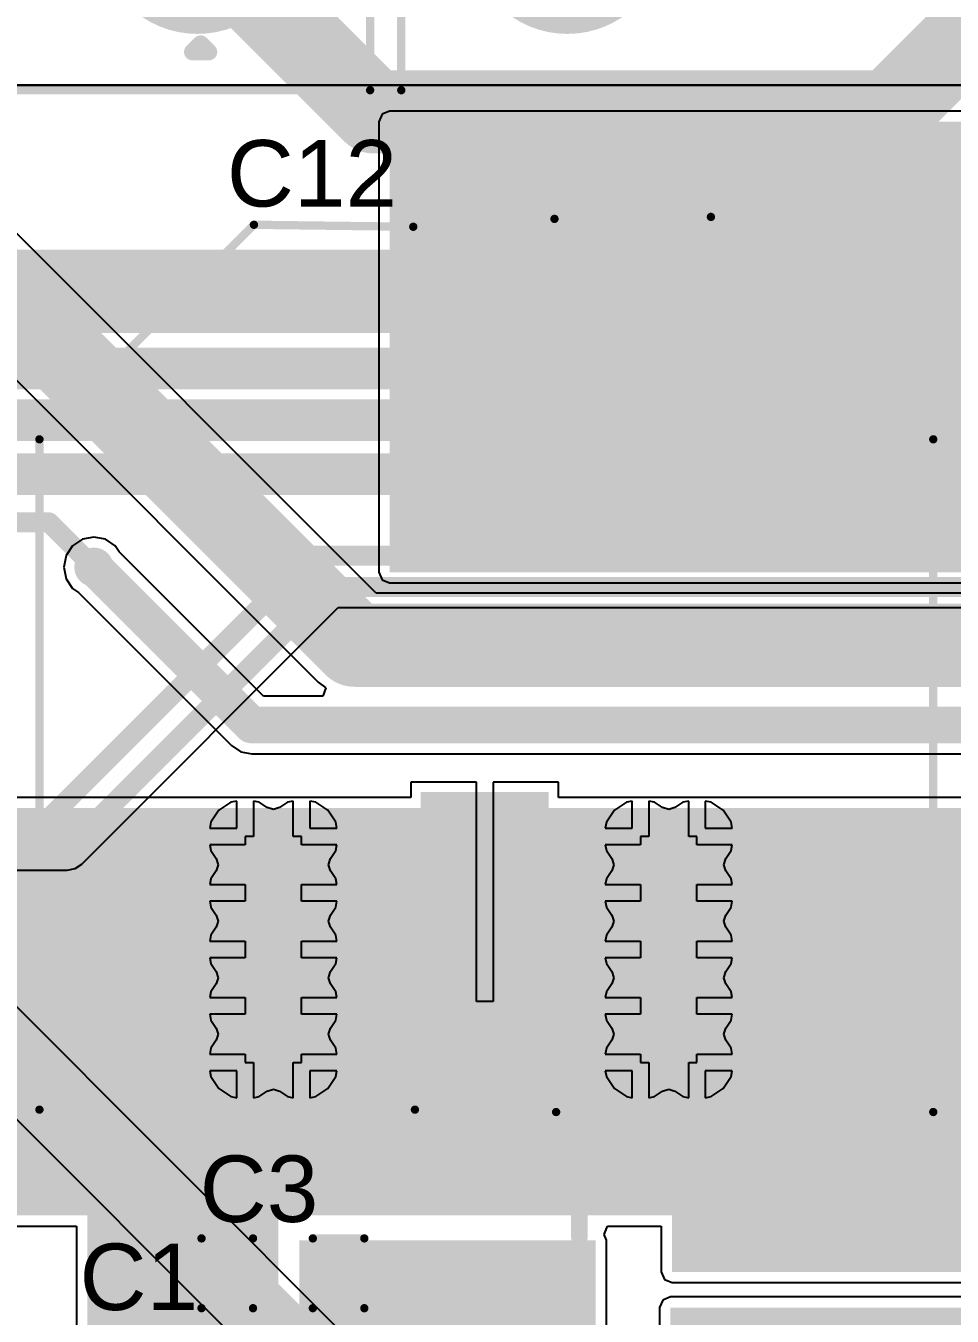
# Model space of a CAD drawing. Header units: millimetres. Extents: x 0 to 214, y 0 to 214.
# Drawn here: x 1.619 to 2.177, y 0.874 to 1.651 of the extents above; entities that cross this region are included whole.
import ezdxf

# ---------------------------------------------------------------- set-up
doc = ezdxf.new("R2010")
doc.units = ezdxf.units.MM
doc.header["$MEASUREMENT"] = 0
for name, color, linetype in [('BottomLayer', 5, 'Continuous'), ('BottomSolder', 6, 'Continuous'), ('MultiLayer', 9, 'Continuous'), ('TopLayer', 1, 'Continuous'), ('TopOverlay', 2, 'Continuous'), ('TopPaste', 8, 'Continuous'), ('TopSolder', 216, 'Continuous'), ('ViaHoleLayer', 16, 'Continuous')]:
    doc.layers.add(name, color=color, linetype=linetype)
doc.styles.add('Arial', font='', dxfattribs={"height": 0.2})
doc.styles.get('Arial').set_extended_font_data('Arial')

# ---------------------------------------------------------------- blocks, each defined once
blk = doc.blocks.new('DIP_8_86')
at = {"layer": 'BottomLayer'}
h = blk.add_hatch(color=5, dxfattribs=at)
edge = h.paths.add_edge_path()
edge.add_arc((-0.15, 0.5), 0.05512, 0, 360)
at = {"layer": 'BottomSolder'}
h = blk.add_hatch(color=6, dxfattribs=at)
edge = h.paths.add_edge_path()
edge.add_arc((-0.15, 0.5), 0.05912, 0, 360)
at = {"layer": 'MultiLayer'}
h = blk.add_hatch(color=9, dxfattribs=at)
edge = h.paths.add_edge_path()
edge.add_arc((-0.15, 0.5), 0.05512, 0, 360)
at = {"layer": 'TopLayer'}
h = blk.add_hatch(color=1, dxfattribs=at)
edge = h.paths.add_edge_path()
edge.add_arc((-0.15, 0.5), 0.05512, 0, 360)
at = {"layer": 'TopSolder'}
h = blk.add_hatch(color=216, dxfattribs=at)
edge = h.paths.add_edge_path()
edge.add_arc((-0.15, 0.5), 0.05912, 0, 360)
at = {"layer": 'TopOverlay'}
for points, const_width in [([(-0.254, 0.593), (-0.254, -0.553)], 0.005), ([(0.25, 0.593), (-0.254, 0.593)], 0.005), ([(-0.147, 0.57), (-0.157, 0.57)], 0.01), ([(-0.152, 0.565), (-0.157, 0.57)], 0.01), ([(-0.147, 0.57), (-0.152, 0.565)], 0.01)]:
    blk.add_lwpolyline(points, dxfattribs=dict(at, const_width=const_width))
for points, const_width in [([(-0.25525, 0.593, 1), (-0.25275, 0.593, 1)], 0.0025), ([(-0.25525, 0.593, 1), (-0.25275, 0.593, 1)], 0.0025), ([(-0.1595, 0.57, 1), (-0.1545, 0.57, 1)], 0.005), ([(-0.1595, 0.57, 1), (-0.1545, 0.57, 1)], 0.005), ([(-0.1495, 0.57, 1), (-0.1445, 0.57, 1)], 0.005), ([(-0.1495, 0.57, 1), (-0.1445, 0.57, 1)], 0.005), ([(-0.1545, 0.565, 1), (-0.1495, 0.565, 1)], 0.005), ([(-0.1545, 0.565, 1), (-0.1495, 0.565, 1)], 0.005)]:
    blk.add_lwpolyline(points, format="xyb", close=True, dxfattribs=dict(at, const_width=const_width))
blk = doc.blocks.new('DIP_8_87')
at = {"layer": 'BottomLayer'}
h = blk.add_hatch(color=5, dxfattribs=at)
edge = h.paths.add_edge_path()
edge.add_arc((0.15, 0.5), 0.05512, 0, 360)
at = {"layer": 'BottomSolder'}
h = blk.add_hatch(color=6, dxfattribs=at)
edge = h.paths.add_edge_path()
edge.add_arc((0.15, 0.5), 0.05912, 0, 360)
at = {"layer": 'MultiLayer'}
h = blk.add_hatch(color=9, dxfattribs=at)
edge = h.paths.add_edge_path()
edge.add_arc((0.15, 0.5), 0.05512, 0, 360)
at = {"layer": 'TopLayer'}
h = blk.add_hatch(color=1, dxfattribs=at)
edge = h.paths.add_edge_path()
edge.add_arc((0.15, 0.5), 0.05512, 0, 360)
at = {"layer": 'TopSolder'}
h = blk.add_hatch(color=216, dxfattribs=at)
edge = h.paths.add_edge_path()
edge.add_arc((0.15, 0.5), 0.05912, 0, 360)
at = {"layer": 'TopOverlay', "const_width": 0.005}
for points in [[(0.25, 0.593), (-0.254, 0.593)], [(0.25, 0.593), (0.25, -0.553)]]:
    blk.add_lwpolyline(points, dxfattribs=at)
at = {"layer": 'TopOverlay', "const_width": 0.0025}
blk.add_lwpolyline([(0.24875, 0.593, 1), (0.25125, 0.593, 1)], format="xyb", close=True, dxfattribs=at)
blk.add_lwpolyline([(0.24875, 0.593, 1), (0.25125, 0.593, 1)], format="xyb", close=True, dxfattribs=at)
blk = doc.blocks.new('C__0603_94')
at = {"layer": 'TopLayer'}
for points in [[(-0.015, 0.0175), (-0.015, -0.0175), (-0.045, -0.0175), (-0.045, 0.0175)], [(0.045, 0.0175), (0.045, -0.0175), (0.015, -0.0175), (0.015, 0.0175)]]:
    blk.add_hatch(color=1, dxfattribs=at).paths.add_polyline_path(points)
at = {"layer": 'TopPaste'}
for points in [[(-0.015, 0.0175), (-0.015, -0.0175), (-0.045, -0.0175), (-0.045, 0.0175)], [(0.045, 0.0175), (0.045, -0.0175), (0.015, -0.0175), (0.015, 0.0175)]]:
    blk.add_hatch(color=8, dxfattribs=at).paths.add_polyline_path(points)
at = {"layer": 'TopSolder'}
for points in [[(-0.01264, 0.01986), (-0.01264, -0.01986), (-0.04736, -0.01986), (-0.04736, 0.01986)], [(0.04736, 0.01986), (0.04736, -0.01986), (0.01264, -0.01986), (0.01264, 0.01986)]]:
    blk.add_hatch(color=216, dxfattribs=at).paths.add_polyline_path(points)
at = {"layer": 'TopOverlay', "const_width": 0.005}
for points in [[(-0.049, 0.021), (-0.049, -0.021)], [(-0.018, 0.021), (-0.049, 0.021)], [(0.049, 0.021), (0.018, 0.021)], [(0.049, 0.021), (0.049, -0.021)], [(-0.018, -0.021), (-0.049, -0.021)], [(0.049, -0.021), (0.018, -0.021)]]:
    blk.add_lwpolyline(points, dxfattribs=at)
at = {"layer": 'TopOverlay', "const_width": 0.0025}
for points in [[(-0.05025, 0.021, 1), (-0.04775, 0.021, 1)], [(-0.05025, 0.021, 1), (-0.04775, 0.021, 1)], [(-0.01925, 0.021, 1), (-0.01675, 0.021, 1)], [(0.01675, 0.021, 1), (0.01925, 0.021, 1)], [(0.04775, 0.021, 1), (0.05025, 0.021, 1)], [(0.04775, 0.021, 1), (0.05025, 0.021, 1)], [(-0.05025, -0.021, 1), (-0.04775, -0.021, 1)], [(-0.05025, -0.021, 1), (-0.04775, -0.021, 1)], [(-0.01925, -0.021, 1), (-0.01675, -0.021, 1)], [(0.01675, -0.021, 1), (0.01925, -0.021, 1)], [(0.04775, -0.021, 1), (0.05025, -0.021, 1)], [(0.04775, -0.021, 1), (0.05025, -0.021, 1)]]:
    blk.add_lwpolyline(points, format="xyb", close=True, dxfattribs=at)
blk = doc.blocks.new('VT1H471MI135000CE0_361')
at = {"layer": 'TopLayer'}
for points in [[(-0.32461, 0.03445), (-0.08051, 0.03445), (-0.08051, -0.03445), (-0.32461, -0.03445)], [(0.08051, 0.03445), (0.32461, 0.03445), (0.32461, -0.03445), (0.08051, -0.03445)]]:
    blk.add_hatch(color=1, dxfattribs=at).paths.add_polyline_path(points)
at = {"layer": 'TopPaste'}
for points in [[(-0.32461, 0.03445), (-0.08051, 0.03445), (-0.08051, -0.03445), (-0.32461, -0.03445)], [(0.08051, 0.03445), (0.32461, 0.03445), (0.32461, -0.03445), (0.08051, -0.03445)]]:
    blk.add_hatch(color=8, dxfattribs=at).paths.add_polyline_path(points)
at = {"layer": 'TopSolder'}
for points in [[(-0.32861, 0.03845), (-0.07651, 0.03845), (-0.07651, -0.03845), (-0.32861, -0.03845)], [(0.07651, 0.03845), (0.32861, 0.03845), (0.32861, -0.03845), (0.07651, -0.03845)]]:
    blk.add_hatch(color=216, dxfattribs=at).paths.add_polyline_path(points)
at = {"layer": 'TopOverlay'}
for points, const_width in [([(-0.26961, 0.13617), (-0.13578, 0.27)], 0.005), ([(0.269, 0.27), (-0.13578, 0.27)], 0.005), ([(0.269, 0.043), (0.269, 0.27)], 0.005), ([(-0.26842, 0.042), (-0.26961, 0.13617)], 0.005), ([(-0.30956, 0.048), (-0.30956, 0.108)], 0.01), ([(-0.27956, 0.077), (-0.33956, 0.077)], 0.01), ([(0.34422, 0.057), (0.28422, 0.057)], 0.01), ([(-0.26488, -0.1389), (-0.26367, -0.04299)], 0.005), ([(0.26758, -0.268), (0.26758, -0.042)], 0.005), ([(-0.13578, -0.268), (-0.26488, -0.1389)], 0.005), ([(0.26758, -0.268), (-0.13578, -0.268)], 0.005)]:
    blk.add_lwpolyline(points, dxfattribs=dict(at, const_width=const_width))
for points, const_width in [([(-0.13703, 0.27, 1), (-0.13453, 0.27, 1)], 0.0025), ([(-0.13703, 0.27, 1), (-0.13453, 0.27, 1)], 0.0025), ([(0.26775, 0.27, 1), (0.27025, 0.27, 1)], 0.0025), ([(0.26775, 0.27, 1), (0.27025, 0.27, 1)], 0.0025), ([(-0.27086, 0.13617, 1), (-0.26836, 0.13617, 1)], 0.0025), ([(-0.27086, 0.13617, 1), (-0.26836, 0.13617, 1)], 0.0025), ([(-0.31206, 0.108, 1), (-0.30706, 0.108, 1)], 0.005), ([(-0.34206, 0.077, 1), (-0.33706, 0.077, 1)], 0.005), ([(-0.28206, 0.077, 1), (-0.27706, 0.077, 1)], 0.005), ([(0.28172, 0.057, 1), (0.28672, 0.057, 1)], 0.005), ([(0.34172, 0.057, 1), (0.34672, 0.057, 1)], 0.005), ([(-0.31206, 0.048, 1), (-0.30706, 0.048, 1)], 0.005), ([(-0.26967, 0.042, 1), (-0.26717, 0.042, 1)], 0.0025), ([(0.26775, 0.043, 1), (0.27025, 0.043, 1)], 0.0025), ([(-0.26492, -0.04299, 1), (-0.26242, -0.04299, 1)], 0.0025), ([(0.26633, -0.042, 1), (0.26883, -0.042, 1)], 0.0025), ([(-0.26613, -0.1389, 1), (-0.26363, -0.1389, 1)], 0.0025), ([(-0.26613, -0.1389, 1), (-0.26363, -0.1389, 1)], 0.0025), ([(-0.13703, -0.268, 1), (-0.13453, -0.268, 1)], 0.0025), ([(-0.13703, -0.268, 1), (-0.13453, -0.268, 1)], 0.0025), ([(0.26633, -0.268, 1), (0.26883, -0.268, 1)], 0.0025), ([(0.26633, -0.268, 1), (0.26883, -0.268, 1)], 0.0025)]:
    blk.add_lwpolyline(points, format="xyb", close=True, dxfattribs=dict(at, const_width=const_width))

msp = doc.modelspace()

# ---------------------------------------------------------------- hatches: boundary and pattern name
at = {"layer": 'BottomLayer'}
h = msp.add_hatch(color=5, dxfattribs=at)
edge = h.paths.add_edge_path()
edge.add_arc((1.909, 1.532), 0.025, 0, 360)
h = msp.add_hatch(color=5, dxfattribs=at)
edge = h.paths.add_edge_path()
edge.add_arc((1.66, 1.325), 0.01181, 0, 360)
h = msp.add_hatch(color=5, dxfattribs=at)
edge = h.paths.add_edge_path()
edge.add_arc((1.751, 1.163), 0.01181, 0, 360)
h = msp.add_hatch(color=5, dxfattribs=at)
edge = h.paths.add_edge_path()
edge.add_arc((1.785, 1.163), 0.01181, 0, 360)
h = msp.add_hatch(color=5, dxfattribs=at)
edge = h.paths.add_edge_path()
edge.add_arc((1.989, 1.163), 0.01181, 0, 360)
h = msp.add_hatch(color=5, dxfattribs=at)
edge = h.paths.add_edge_path()
edge.add_arc((2.023, 1.163), 0.01181, 0, 360)
h = msp.add_hatch(color=5, dxfattribs=at)
edge = h.paths.add_edge_path()
edge.add_arc((1.751, 1.129), 0.01181, 0, 360)
h = msp.add_hatch(color=5, dxfattribs=at)
edge = h.paths.add_edge_path()
edge.add_arc((1.785, 1.129), 0.01181, 0, 360)
h = msp.add_hatch(color=5, dxfattribs=at)
edge = h.paths.add_edge_path()
edge.add_arc((1.989, 1.129), 0.01181, 0, 360)
h = msp.add_hatch(color=5, dxfattribs=at)
edge = h.paths.add_edge_path()
edge.add_arc((2.023, 1.129), 0.01181, 0, 360)
h = msp.add_hatch(color=5, dxfattribs=at)
edge = h.paths.add_edge_path()
edge.add_arc((1.751, 1.095), 0.01181, 0, 360)
h = msp.add_hatch(color=5, dxfattribs=at)
edge = h.paths.add_edge_path()
edge.add_arc((1.785, 1.095), 0.01181, 0, 360)
h = msp.add_hatch(color=5, dxfattribs=at)
edge = h.paths.add_edge_path()
edge.add_arc((1.989, 1.095), 0.01181, 0, 360)
h = msp.add_hatch(color=5, dxfattribs=at)
edge = h.paths.add_edge_path()
edge.add_arc((2.023, 1.095), 0.01181, 0, 360)
h = msp.add_hatch(color=5, dxfattribs=at)
edge = h.paths.add_edge_path()
edge.add_arc((1.751, 1.061), 0.01181, 0, 360)
h = msp.add_hatch(color=5, dxfattribs=at)
edge = h.paths.add_edge_path()
edge.add_arc((1.785, 1.061), 0.01181, 0, 360)
h = msp.add_hatch(color=5, dxfattribs=at)
edge = h.paths.add_edge_path()
edge.add_arc((1.989, 1.061), 0.01181, 0, 360)
h = msp.add_hatch(color=5, dxfattribs=at)
edge = h.paths.add_edge_path()
edge.add_arc((2.023, 1.061), 0.01181, 0, 360)
h = msp.add_hatch(color=5, dxfattribs=at)
edge = h.paths.add_edge_path()
edge.add_arc((1.751, 1.027), 0.01181, 0, 360)
h = msp.add_hatch(color=5, dxfattribs=at)
edge = h.paths.add_edge_path()
edge.add_arc((1.785, 1.027), 0.01181, 0, 360)
h = msp.add_hatch(color=5, dxfattribs=at)
edge = h.paths.add_edge_path()
edge.add_arc((1.989, 1.027), 0.01181, 0, 360)
h = msp.add_hatch(color=5, dxfattribs=at)
edge = h.paths.add_edge_path()
edge.add_arc((2.023, 1.027), 0.01181, 0, 360)
at = {"layer": 'BottomSolder'}
h = msp.add_hatch(color=6, dxfattribs=at)
edge = h.paths.add_edge_path()
edge.add_arc((1.909, 1.532), 0.014, 0, 360)
h = msp.add_hatch(color=6, dxfattribs=at)
edge = h.paths.add_edge_path()
edge.add_arc((1.66, 1.325), 0.00591, 0, 360)
h = msp.add_hatch(color=6, dxfattribs=at)
edge = h.paths.add_edge_path()
edge.add_arc((1.751, 1.163), 0.00591, 0, 360)
h = msp.add_hatch(color=6, dxfattribs=at)
edge = h.paths.add_edge_path()
edge.add_arc((1.785, 1.163), 0.00591, 0, 360)
h = msp.add_hatch(color=6, dxfattribs=at)
edge = h.paths.add_edge_path()
edge.add_arc((1.989, 1.163), 0.00591, 0, 360)
h = msp.add_hatch(color=6, dxfattribs=at)
edge = h.paths.add_edge_path()
edge.add_arc((2.023, 1.163), 0.00591, 0, 360)
h = msp.add_hatch(color=6, dxfattribs=at)
edge = h.paths.add_edge_path()
edge.add_arc((1.751, 1.129), 0.00591, 0, 360)
h = msp.add_hatch(color=6, dxfattribs=at)
edge = h.paths.add_edge_path()
edge.add_arc((1.785, 1.129), 0.00591, 0, 360)
h = msp.add_hatch(color=6, dxfattribs=at)
edge = h.paths.add_edge_path()
edge.add_arc((1.989, 1.129), 0.00591, 0, 360)
h = msp.add_hatch(color=6, dxfattribs=at)
edge = h.paths.add_edge_path()
edge.add_arc((2.023, 1.129), 0.00591, 0, 360)
h = msp.add_hatch(color=6, dxfattribs=at)
edge = h.paths.add_edge_path()
edge.add_arc((1.751, 1.095), 0.00591, 0, 360)
h = msp.add_hatch(color=6, dxfattribs=at)
edge = h.paths.add_edge_path()
edge.add_arc((1.785, 1.095), 0.00591, 0, 360)
h = msp.add_hatch(color=6, dxfattribs=at)
edge = h.paths.add_edge_path()
edge.add_arc((1.989, 1.095), 0.00591, 0, 360)
h = msp.add_hatch(color=6, dxfattribs=at)
edge = h.paths.add_edge_path()
edge.add_arc((2.023, 1.095), 0.00591, 0, 360)
h = msp.add_hatch(color=6, dxfattribs=at)
edge = h.paths.add_edge_path()
edge.add_arc((1.751, 1.061), 0.00591, 0, 360)
h = msp.add_hatch(color=6, dxfattribs=at)
edge = h.paths.add_edge_path()
edge.add_arc((1.785, 1.061), 0.00591, 0, 360)
h = msp.add_hatch(color=6, dxfattribs=at)
edge = h.paths.add_edge_path()
edge.add_arc((1.989, 1.061), 0.00591, 0, 360)
h = msp.add_hatch(color=6, dxfattribs=at)
edge = h.paths.add_edge_path()
edge.add_arc((2.023, 1.061), 0.00591, 0, 360)
h = msp.add_hatch(color=6, dxfattribs=at)
edge = h.paths.add_edge_path()
edge.add_arc((1.751, 1.027), 0.00591, 0, 360)
h = msp.add_hatch(color=6, dxfattribs=at)
edge = h.paths.add_edge_path()
edge.add_arc((1.785, 1.027), 0.00591, 0, 360)
h = msp.add_hatch(color=6, dxfattribs=at)
edge = h.paths.add_edge_path()
edge.add_arc((1.989, 1.027), 0.00591, 0, 360)
h = msp.add_hatch(color=6, dxfattribs=at)
edge = h.paths.add_edge_path()
edge.add_arc((2.023, 1.027), 0.00591, 0, 360)
at = {"layer": 'TopLayer'}
for points in [[(1.838, 1.322), (2.955, 1.322), (2.955, 1.593), (1.838, 1.593)], [(1.558, 0.942), (3.731, 0.942), (3.731, 1.18), (1.558, 1.18)], [(1.205, 0.935), (2.411, 0.935), (2.411, 1.072), (1.205, 1.072)], [(1.656, 0.75), (1.771, 0.75), (1.771, 0.964), (1.656, 0.964)], [(2.008, 0.901), (2.495, 0.901), (2.495, 0.948), (2.008, 0.948)], [(1.78361, 0.43063), (1.962, 0.43063), (1.962, 0.92), (1.78361, 0.92)], [(2.007, 0.72197), (2.415, 0.72197), (2.415, 0.87945), (2.007, 0.87945)]]:
    msp.add_hatch(color=1, dxfattribs=at).paths.add_polyline_path(points)
h = msp.add_hatch(color=1, dxfattribs=at)
edge = h.paths.add_edge_path()
edge.add_arc((1.909, 1.532), 0.025, 0, 360)
h = msp.add_hatch(color=1, dxfattribs=at)
edge = h.paths.add_edge_path()
edge.add_arc((1.66, 1.325), 0.01181, 0, 360)
h = msp.add_hatch(color=1, dxfattribs=at)
edge = h.paths.add_edge_path()
edge.add_arc((1.751, 1.163), 0.01181, 0, 360)
h = msp.add_hatch(color=1, dxfattribs=at)
edge = h.paths.add_edge_path()
edge.add_arc((1.785, 1.163), 0.01181, 0, 360)
h = msp.add_hatch(color=1, dxfattribs=at)
edge = h.paths.add_edge_path()
edge.add_arc((1.989, 1.163), 0.01181, 0, 360)
h = msp.add_hatch(color=1, dxfattribs=at)
edge = h.paths.add_edge_path()
edge.add_arc((2.023, 1.163), 0.01181, 0, 360)
h = msp.add_hatch(color=1, dxfattribs=at)
edge = h.paths.add_edge_path()
edge.add_arc((1.751, 1.129), 0.01181, 0, 360)
h = msp.add_hatch(color=1, dxfattribs=at)
edge = h.paths.add_edge_path()
edge.add_arc((1.785, 1.129), 0.01181, 0, 360)
h = msp.add_hatch(color=1, dxfattribs=at)
edge = h.paths.add_edge_path()
edge.add_arc((1.989, 1.129), 0.01181, 0, 360)
h = msp.add_hatch(color=1, dxfattribs=at)
edge = h.paths.add_edge_path()
edge.add_arc((2.023, 1.129), 0.01181, 0, 360)
h = msp.add_hatch(color=1, dxfattribs=at)
edge = h.paths.add_edge_path()
edge.add_arc((1.751, 1.095), 0.01181, 0, 360)
h = msp.add_hatch(color=1, dxfattribs=at)
edge = h.paths.add_edge_path()
edge.add_arc((1.785, 1.095), 0.01181, 0, 360)
h = msp.add_hatch(color=1, dxfattribs=at)
edge = h.paths.add_edge_path()
edge.add_arc((1.989, 1.095), 0.01181, 0, 360)
h = msp.add_hatch(color=1, dxfattribs=at)
edge = h.paths.add_edge_path()
edge.add_arc((2.023, 1.095), 0.01181, 0, 360)
h = msp.add_hatch(color=1, dxfattribs=at)
edge = h.paths.add_edge_path()
edge.add_arc((1.751, 1.061), 0.01181, 0, 360)
h = msp.add_hatch(color=1, dxfattribs=at)
edge = h.paths.add_edge_path()
edge.add_arc((1.785, 1.061), 0.01181, 0, 360)
h = msp.add_hatch(color=1, dxfattribs=at)
edge = h.paths.add_edge_path()
edge.add_arc((1.989, 1.061), 0.01181, 0, 360)
h = msp.add_hatch(color=1, dxfattribs=at)
edge = h.paths.add_edge_path()
edge.add_arc((2.023, 1.061), 0.01181, 0, 360)
h = msp.add_hatch(color=1, dxfattribs=at)
edge = h.paths.add_edge_path()
edge.add_arc((1.751, 1.027), 0.01181, 0, 360)
h = msp.add_hatch(color=1, dxfattribs=at)
edge = h.paths.add_edge_path()
edge.add_arc((1.785, 1.027), 0.01181, 0, 360)
h = msp.add_hatch(color=1, dxfattribs=at)
edge = h.paths.add_edge_path()
edge.add_arc((1.989, 1.027), 0.01181, 0, 360)
h = msp.add_hatch(color=1, dxfattribs=at)
edge = h.paths.add_edge_path()
edge.add_arc((2.023, 1.027), 0.01181, 0, 360)
at = {"layer": 'TopSolder'}
h = msp.add_hatch(color=216, dxfattribs=at)
edge = h.paths.add_edge_path()
edge.add_arc((1.909, 1.532), 0.014, 0, 360)
h = msp.add_hatch(color=216, dxfattribs=at)
edge = h.paths.add_edge_path()
edge.add_arc((1.66, 1.325), 0.00591, 0, 360)
h = msp.add_hatch(color=216, dxfattribs=at)
edge = h.paths.add_edge_path()
edge.add_arc((1.751, 1.163), 0.00591, 0, 360)
h = msp.add_hatch(color=216, dxfattribs=at)
edge = h.paths.add_edge_path()
edge.add_arc((1.785, 1.163), 0.00591, 0, 360)
h = msp.add_hatch(color=216, dxfattribs=at)
edge = h.paths.add_edge_path()
edge.add_arc((1.989, 1.163), 0.00591, 0, 360)
h = msp.add_hatch(color=216, dxfattribs=at)
edge = h.paths.add_edge_path()
edge.add_arc((2.023, 1.163), 0.00591, 0, 360)
h = msp.add_hatch(color=216, dxfattribs=at)
edge = h.paths.add_edge_path()
edge.add_arc((1.751, 1.129), 0.00591, 0, 360)
h = msp.add_hatch(color=216, dxfattribs=at)
edge = h.paths.add_edge_path()
edge.add_arc((1.785, 1.129), 0.00591, 0, 360)
h = msp.add_hatch(color=216, dxfattribs=at)
edge = h.paths.add_edge_path()
edge.add_arc((1.989, 1.129), 0.00591, 0, 360)
h = msp.add_hatch(color=216, dxfattribs=at)
edge = h.paths.add_edge_path()
edge.add_arc((2.023, 1.129), 0.00591, 0, 360)
h = msp.add_hatch(color=216, dxfattribs=at)
edge = h.paths.add_edge_path()
edge.add_arc((1.751, 1.095), 0.00591, 0, 360)
h = msp.add_hatch(color=216, dxfattribs=at)
edge = h.paths.add_edge_path()
edge.add_arc((1.785, 1.095), 0.00591, 0, 360)
h = msp.add_hatch(color=216, dxfattribs=at)
edge = h.paths.add_edge_path()
edge.add_arc((1.989, 1.095), 0.00591, 0, 360)
h = msp.add_hatch(color=216, dxfattribs=at)
edge = h.paths.add_edge_path()
edge.add_arc((2.023, 1.095), 0.00591, 0, 360)
h = msp.add_hatch(color=216, dxfattribs=at)
edge = h.paths.add_edge_path()
edge.add_arc((1.751, 1.061), 0.00591, 0, 360)
h = msp.add_hatch(color=216, dxfattribs=at)
edge = h.paths.add_edge_path()
edge.add_arc((1.785, 1.061), 0.00591, 0, 360)
h = msp.add_hatch(color=216, dxfattribs=at)
edge = h.paths.add_edge_path()
edge.add_arc((1.989, 1.061), 0.00591, 0, 360)
h = msp.add_hatch(color=216, dxfattribs=at)
edge = h.paths.add_edge_path()
edge.add_arc((2.023, 1.061), 0.00591, 0, 360)
h = msp.add_hatch(color=216, dxfattribs=at)
edge = h.paths.add_edge_path()
edge.add_arc((1.751, 1.027), 0.00591, 0, 360)
h = msp.add_hatch(color=216, dxfattribs=at)
edge = h.paths.add_edge_path()
edge.add_arc((1.785, 1.027), 0.00591, 0, 360)
h = msp.add_hatch(color=216, dxfattribs=at)
edge = h.paths.add_edge_path()
edge.add_arc((1.989, 1.027), 0.00591, 0, 360)
h = msp.add_hatch(color=216, dxfattribs=at)
edge = h.paths.add_edge_path()
edge.add_arc((2.023, 1.027), 0.00591, 0, 360)
at = {"layer": 'ViaHoleLayer'}
h = msp.add_hatch(color=16, dxfattribs=at)
edge = h.paths.add_edge_path()
edge.add_arc((1.909, 1.532), 0.014, 0, 360)
h = msp.add_hatch(color=16, dxfattribs=at)
edge = h.paths.add_edge_path()
edge.add_arc((1.66, 1.325), 0.00591, 0, 360)
h = msp.add_hatch(color=16, dxfattribs=at)
edge = h.paths.add_edge_path()
edge.add_arc((1.751, 1.163), 0.00591, 0, 360)
h = msp.add_hatch(color=16, dxfattribs=at)
edge = h.paths.add_edge_path()
edge.add_arc((1.785, 1.163), 0.00591, 0, 360)
h = msp.add_hatch(color=16, dxfattribs=at)
edge = h.paths.add_edge_path()
edge.add_arc((1.989, 1.163), 0.00591, 0, 360)
h = msp.add_hatch(color=16, dxfattribs=at)
edge = h.paths.add_edge_path()
edge.add_arc((2.023, 1.163), 0.00591, 0, 360)
h = msp.add_hatch(color=16, dxfattribs=at)
edge = h.paths.add_edge_path()
edge.add_arc((1.751, 1.129), 0.00591, 0, 360)
h = msp.add_hatch(color=16, dxfattribs=at)
edge = h.paths.add_edge_path()
edge.add_arc((1.785, 1.129), 0.00591, 0, 360)
h = msp.add_hatch(color=16, dxfattribs=at)
edge = h.paths.add_edge_path()
edge.add_arc((1.989, 1.129), 0.00591, 0, 360)
h = msp.add_hatch(color=16, dxfattribs=at)
edge = h.paths.add_edge_path()
edge.add_arc((2.023, 1.129), 0.00591, 0, 360)
h = msp.add_hatch(color=16, dxfattribs=at)
edge = h.paths.add_edge_path()
edge.add_arc((1.751, 1.095), 0.00591, 0, 360)
h = msp.add_hatch(color=16, dxfattribs=at)
edge = h.paths.add_edge_path()
edge.add_arc((1.785, 1.095), 0.00591, 0, 360)
h = msp.add_hatch(color=16, dxfattribs=at)
edge = h.paths.add_edge_path()
edge.add_arc((1.989, 1.095), 0.00591, 0, 360)
h = msp.add_hatch(color=16, dxfattribs=at)
edge = h.paths.add_edge_path()
edge.add_arc((2.023, 1.095), 0.00591, 0, 360)
h = msp.add_hatch(color=16, dxfattribs=at)
edge = h.paths.add_edge_path()
edge.add_arc((1.751, 1.061), 0.00591, 0, 360)
h = msp.add_hatch(color=16, dxfattribs=at)
edge = h.paths.add_edge_path()
edge.add_arc((1.785, 1.061), 0.00591, 0, 360)
h = msp.add_hatch(color=16, dxfattribs=at)
edge = h.paths.add_edge_path()
edge.add_arc((1.989, 1.061), 0.00591, 0, 360)
h = msp.add_hatch(color=16, dxfattribs=at)
edge = h.paths.add_edge_path()
edge.add_arc((2.023, 1.061), 0.00591, 0, 360)
h = msp.add_hatch(color=16, dxfattribs=at)
edge = h.paths.add_edge_path()
edge.add_arc((1.751, 1.027), 0.00591, 0, 360)
h = msp.add_hatch(color=16, dxfattribs=at)
edge = h.paths.add_edge_path()
edge.add_arc((1.785, 1.027), 0.00591, 0, 360)
h = msp.add_hatch(color=16, dxfattribs=at)
edge = h.paths.add_edge_path()
edge.add_arc((1.989, 1.027), 0.00591, 0, 360)
h = msp.add_hatch(color=16, dxfattribs=at)
edge = h.paths.add_edge_path()
edge.add_arc((2.023, 1.027), 0.00591, 0, 360)

# ---------------------------------------------------------------- linework, layer by layer
at = {"layer": 'BottomLayer'}
for p, q in [((2.344, 1.615), (0.792, 1.615)), ((1.65265, 1.14635), (1.80707, 1.30076)), ((1.80707, 1.30076), (2.253, 1.30076)), ((1.74249, 1.18355), (1.73528, 1.17872)), ((1.746, 1.18424), (1.74249, 1.18355)), ((1.746, 1.168), (1.746, 1.18424)), ((1.75951, 1.18355), (1.756, 1.18424)), ((1.756, 1.18424), (1.756, 1.163)), ((1.76433, 1.18032), (1.75951, 1.18355)), ((1.768, 1.17914), (1.76433, 1.18032)), ((1.77167, 1.18032), (1.768, 1.17914)), ((1.77649, 1.18355), (1.77167, 1.18032)), ((1.78, 1.18424), (1.77649, 1.18355)), ((1.78, 1.163), (1.78, 1.18424)), ((1.79351, 1.18355), (1.79, 1.18424)), ((1.79, 1.18424), (1.79, 1.168)), ((1.80072, 1.17872), (1.79351, 1.18355)), ((1.98049, 1.18355), (1.97328, 1.17872)), ((1.984, 1.18424), (1.98049, 1.18355)), ((1.984, 1.168), (1.984, 1.18424)), ((1.99751, 1.18355), (1.994, 1.18424)), ((1.994, 1.18424), (1.994, 1.163)), ((2.00233, 1.18032), (1.99751, 1.18355)), ((2.006, 1.17914), (2.00233, 1.18032)), ((2.00967, 1.18032), (2.006, 1.17914)), ((2.01449, 1.18355), (2.00967, 1.18032)), ((2.018, 1.18424), (2.01449, 1.18355)), ((2.018, 1.163), (2.018, 1.18424)), ((2.03151, 1.18355), (2.028, 1.18424)), ((2.028, 1.18424), (2.028, 1.168)), ((2.03872, 1.17872), (2.03151, 1.18355)), ((1.73528, 1.17872), (1.73045, 1.17151)), ((1.80555, 1.17151), (1.80072, 1.17872)), ((1.97328, 1.17872), (1.96845, 1.17151)), ((2.04355, 1.17151), (2.03872, 1.17872)), ((1.73045, 1.17151), (1.72976, 1.168)), ((1.72976, 1.168), (1.746, 1.168)), ((1.79, 1.168), (1.80624, 1.168)), ((1.80624, 1.168), (1.80555, 1.17151)), ((1.96845, 1.17151), (1.96776, 1.168)), ((1.96776, 1.168), (1.984, 1.168)), ((2.028, 1.168), (2.04424, 1.168)), ((2.04424, 1.168), (2.04355, 1.17151)), ((1.751, 1.158), (1.72976, 1.158)), ((1.72976, 1.158), (1.73045, 1.15449)), ((1.756, 1.163), (1.751, 1.163)), ((1.751, 1.163), (1.751, 1.158)), ((1.785, 1.163), (1.78, 1.163)), ((1.785, 1.158), (1.785, 1.163)), ((1.80624, 1.158), (1.785, 1.158)), ((1.80555, 1.15449), (1.80624, 1.158)), ((1.989, 1.158), (1.96776, 1.158)), ((1.96776, 1.158), (1.96845, 1.15449)), ((1.994, 1.163), (1.989, 1.163)), ((1.989, 1.163), (1.989, 1.158)), ((2.023, 1.163), (2.018, 1.163)), ((2.023, 1.158), (2.023, 1.163)), ((2.04424, 1.158), (2.023, 1.158)), ((2.04355, 1.15449), (2.04424, 1.158)), ((1.73045, 1.15449), (1.73368, 1.14967)), ((1.73368, 1.14967), (1.73486, 1.146)), ((1.80114, 1.146), (1.80232, 1.14967)), ((1.80232, 1.14967), (1.80555, 1.15449)), ((1.96845, 1.15449), (1.97168, 1.14967)), ((1.97168, 1.14967), (1.97286, 1.146)), ((2.03914, 1.146), (2.04032, 1.14967)), ((2.04032, 1.14967), (2.04355, 1.15449)), ((1.53819, 1.14276), (1.644, 1.14276)), ((1.644, 1.14276), (1.64868, 1.1437)), ((1.64868, 1.1437), (1.65265, 1.14635)), ((1.73368, 1.14233), (1.73045, 1.13751)), ((1.73486, 1.146), (1.73368, 1.14233)), ((1.80232, 1.14233), (1.80114, 1.146)), ((1.80555, 1.13751), (1.80232, 1.14233)), ((1.97168, 1.14233), (1.96845, 1.13751)), ((1.97286, 1.146), (1.97168, 1.14233)), ((2.04032, 1.14233), (2.03914, 1.146)), ((2.04355, 1.13751), (2.04032, 1.14233)), ((1.90592, 0.76796), (1.53612, 1.13776)), ((1.73045, 1.13751), (1.72976, 1.134)), ((1.72976, 1.134), (1.751, 1.134)), ((1.751, 1.134), (1.751, 1.124)), ((1.785, 1.124), (1.785, 1.134)), ((1.785, 1.134), (1.80624, 1.134)), ((1.80624, 1.134), (1.80555, 1.13751)), ((1.96845, 1.13751), (1.96776, 1.134)), ((1.96776, 1.134), (1.989, 1.134)), ((1.989, 1.134), (1.989, 1.124)), ((2.023, 1.124), (2.023, 1.134)), ((2.023, 1.134), (2.04424, 1.134)), ((2.04424, 1.134), (2.04355, 1.13751)), ((1.751, 1.124), (1.72976, 1.124)), ((1.72976, 1.124), (1.73045, 1.12049)), ((1.73045, 1.12049), (1.73368, 1.11567)), ((1.80624, 1.124), (1.785, 1.124)), ((1.80232, 1.11567), (1.80555, 1.12049)), ((1.80555, 1.12049), (1.80624, 1.124)), ((1.989, 1.124), (1.96776, 1.124)), ((1.96776, 1.124), (1.96845, 1.12049)), ((1.96845, 1.12049), (1.97168, 1.11567)), ((2.04424, 1.124), (2.023, 1.124)), ((2.04032, 1.11567), (2.04355, 1.12049)), ((2.04355, 1.12049), (2.04424, 1.124)), ((1.73368, 1.11567), (1.73486, 1.112)), ((1.73486, 1.112), (1.73368, 1.10833)), ((1.80114, 1.112), (1.80232, 1.11567)), ((1.80232, 1.10833), (1.80114, 1.112)), ((1.97168, 1.11567), (1.97286, 1.112)), ((1.97286, 1.112), (1.97168, 1.10833)), ((2.03914, 1.112), (2.04032, 1.11567)), ((2.04032, 1.10833), (2.03914, 1.112)), ((1.49906, 1.10706), (1.87906, 0.72706)), ((1.73045, 1.10351), (1.72976, 1.1)), ((1.73368, 1.10833), (1.73045, 1.10351)), ((1.80555, 1.10351), (1.80232, 1.10833)), ((1.80624, 1.1), (1.80555, 1.10351)), ((1.96845, 1.10351), (1.96776, 1.1)), ((1.97168, 1.10833), (1.96845, 1.10351)), ((2.04355, 1.10351), (2.04032, 1.10833)), ((2.04424, 1.1), (2.04355, 1.10351)), ((1.72976, 1.1), (1.751, 1.1)), ((1.751, 1.1), (1.751, 1.09)), ((1.785, 1.09), (1.785, 1.1)), ((1.785, 1.1), (1.80624, 1.1)), ((1.96776, 1.1), (1.989, 1.1)), ((1.989, 1.1), (1.989, 1.09)), ((2.023, 1.09), (2.023, 1.1)), ((2.023, 1.1), (2.04424, 1.1)), ((1.751, 1.09), (1.72976, 1.09)), ((1.72976, 1.09), (1.73045, 1.08649)), ((1.80624, 1.09), (1.785, 1.09)), ((1.80555, 1.08649), (1.80624, 1.09)), ((1.989, 1.09), (1.96776, 1.09)), ((1.96776, 1.09), (1.96845, 1.08649)), ((2.04424, 1.09), (2.023, 1.09)), ((2.04355, 1.08649), (2.04424, 1.09)), ((1.73045, 1.08649), (1.73368, 1.08167)), ((1.73368, 1.08167), (1.73486, 1.078)), ((1.80114, 1.078), (1.80232, 1.08167)), ((1.80232, 1.08167), (1.80555, 1.08649)), ((1.96845, 1.08649), (1.97168, 1.08167)), ((1.97168, 1.08167), (1.97286, 1.078)), ((2.03914, 1.078), (2.04032, 1.08167)), ((2.04032, 1.08167), (2.04355, 1.08649)), ((1.73368, 1.07433), (1.73045, 1.06951)), ((1.73486, 1.078), (1.73368, 1.07433)), ((1.80232, 1.07433), (1.80114, 1.078)), ((1.80555, 1.06951), (1.80232, 1.07433)), ((1.97168, 1.07433), (1.96845, 1.06951)), ((1.97286, 1.078), (1.97168, 1.07433)), ((2.04032, 1.07433), (2.03914, 1.078)), ((2.04355, 1.06951), (2.04032, 1.07433)), ((1.73045, 1.06951), (1.72976, 1.066)), ((1.72976, 1.066), (1.751, 1.066)), ((1.751, 1.066), (1.751, 1.056)), ((1.785, 1.056), (1.785, 1.066)), ((1.785, 1.066), (1.80624, 1.066)), ((1.80624, 1.066), (1.80555, 1.06951)), ((1.96845, 1.06951), (1.96776, 1.066)), ((1.96776, 1.066), (1.989, 1.066)), ((1.989, 1.066), (1.989, 1.056)), ((2.023, 1.056), (2.023, 1.066)), ((2.023, 1.066), (2.04424, 1.066)), ((2.04424, 1.066), (2.04355, 1.06951)), ((1.751, 1.056), (1.72976, 1.056)), ((1.72976, 1.056), (1.73045, 1.05249)), ((1.80624, 1.056), (1.785, 1.056)), ((1.80555, 1.05249), (1.80624, 1.056)), ((1.989, 1.056), (1.96776, 1.056)), ((1.96776, 1.056), (1.96845, 1.05249)), ((2.04424, 1.056), (2.023, 1.056)), ((2.04355, 1.05249), (2.04424, 1.056)), ((1.73045, 1.05249), (1.73368, 1.04767)), ((1.80232, 1.04767), (1.80555, 1.05249)), ((1.96845, 1.05249), (1.97168, 1.04767)), ((2.04032, 1.04767), (2.04355, 1.05249)), ((1.73368, 1.04767), (1.73486, 1.044)), ((1.73486, 1.044), (1.73368, 1.04033)), ((1.80114, 1.044), (1.80232, 1.04767)), ((1.80232, 1.04033), (1.80114, 1.044)), ((1.97168, 1.04767), (1.97286, 1.044)), ((1.97286, 1.044), (1.97168, 1.04033)), ((2.03914, 1.044), (2.04032, 1.04767)), ((2.04032, 1.04033), (2.03914, 1.044)), ((1.73045, 1.03551), (1.72976, 1.032)), ((1.73368, 1.04033), (1.73045, 1.03551)), ((1.80555, 1.03551), (1.80232, 1.04033)), ((1.80624, 1.032), (1.80555, 1.03551)), ((1.96845, 1.03551), (1.96776, 1.032)), ((1.97168, 1.04033), (1.96845, 1.03551)), ((2.04355, 1.03551), (2.04032, 1.04033)), ((2.04424, 1.032), (2.04355, 1.03551)), ((1.72976, 1.032), (1.751, 1.032)), ((1.751, 1.032), (1.751, 1.027)), ((1.751, 1.027), (1.756, 1.027)), ((1.756, 1.027), (1.756, 1.00576)), ((1.78, 1.00576), (1.78, 1.027)), ((1.78, 1.027), (1.785, 1.027)), ((1.785, 1.027), (1.785, 1.032)), ((1.785, 1.032), (1.80624, 1.032)), ((1.96776, 1.032), (1.989, 1.032)), ((1.989, 1.032), (1.989, 1.027)), ((1.989, 1.027), (1.994, 1.027)), ((1.994, 1.027), (1.994, 1.00576)), ((2.018, 1.00576), (2.018, 1.027)), ((2.018, 1.027), (2.023, 1.027)), ((2.023, 1.027), (2.023, 1.032)), ((2.023, 1.032), (2.04424, 1.032)), ((1.746, 1.022), (1.72976, 1.022)), ((1.72976, 1.022), (1.73045, 1.01849)), ((1.73045, 1.01849), (1.73528, 1.01128)), ((1.746, 1.00576), (1.746, 1.022)), ((1.80624, 1.022), (1.79, 1.022)), ((1.79, 1.022), (1.79, 1.00576)), ((1.80072, 1.01128), (1.80555, 1.01849)), ((1.80555, 1.01849), (1.80624, 1.022)), ((1.984, 1.022), (1.96776, 1.022)), ((1.96776, 1.022), (1.96845, 1.01849)), ((1.96845, 1.01849), (1.97328, 1.01128)), ((1.984, 1.00576), (1.984, 1.022)), ((2.04424, 1.022), (2.028, 1.022)), ((2.028, 1.022), (2.028, 1.00576)), ((2.03872, 1.01128), (2.04355, 1.01849)), ((2.04355, 1.01849), (2.04424, 1.022)), ((1.73528, 1.01128), (1.74249, 1.00645)), ((1.75951, 1.00645), (1.76433, 1.00968)), ((1.76433, 1.00968), (1.768, 1.01086)), ((1.768, 1.01086), (1.77167, 1.00968)), ((1.77167, 1.00968), (1.77649, 1.00645)), ((1.79351, 1.00645), (1.80072, 1.01128)), ((1.97328, 1.01128), (1.98049, 1.00645)), ((1.99751, 1.00645), (2.00233, 1.00968)), ((2.00233, 1.00968), (2.006, 1.01086)), ((2.006, 1.01086), (2.00967, 1.00968)), ((2.00967, 1.00968), (2.01449, 1.00645)), ((2.03151, 1.00645), (2.03872, 1.01128)), ((1.74249, 1.00645), (1.746, 1.00576)), ((1.756, 1.00576), (1.75951, 1.00645)), ((1.77649, 1.00645), (1.78, 1.00576)), ((1.79, 1.00576), (1.79351, 1.00645)), ((1.98049, 1.00645), (1.984, 1.00576)), ((1.994, 1.00576), (1.99751, 1.00645)), ((2.01449, 1.00645), (2.018, 1.00576)), ((2.028, 1.00576), (2.03151, 1.00645))]:
    msp.add_line(p, q, dxfattribs=at)
for points, const_width in [([(1.72225, 1.705), (1.82825, 1.599)], 0.05), ([(2.139, 1.599), (2.245, 1.705)], 0.05), ([(1.82825, 1.599), (2.139, 1.599)], 0.05), ([(1.868, 1.491), (1.909, 1.532)], 0.05), ([(1.09, 1.491), (1.868, 1.491)], 0.05), ([(1.4077, 1.4445), (2.1945, 1.4445)], 0.025), ([(1.42054, 1.4135), (2.21654, 1.4135)], 0.025), ([(1.434, 1.381), (2.23, 1.381)], 0.025), ([(1.468, 1.352), (1.633, 1.352)], 0.012), ([(1.633, 1.352), (1.66, 1.325)], 0.012), ([(1.632, 1.173), (1.791, 1.332)], 0.012), ([(1.791, 1.332), (2.24654, 1.332)], 0.012), ([(1.644, 1.155), (1.802, 1.313)], 0.012), ([(1.802, 1.313), (2.253, 1.313)], 0.012), ([(1.46098, 1.173), (1.632, 1.173)], 0.012), ([(1.43, 1.155), (1.644, 1.155)], 0.012), ([(1.516, 1.124), (1.896, 0.744)], 0.035)]:
    msp.add_lwpolyline(points, dxfattribs=dict(at, const_width=const_width))
for points, const_width in [([(1.81575, 1.599, 1), (1.84075, 1.599, 1)], 0.025), ([(1.81575, 1.599, 1), (1.84075, 1.599, 1)], 0.025), ([(2.1265, 1.599, 1), (2.1515, 1.599, 1)], 0.025), ([(2.1265, 1.599, 1), (2.1515, 1.599, 1)], 0.025), ([(1.8965, 1.532, 1), (1.9215, 1.532, 1)], 0.025), ([(1.8555, 1.491, 1), (1.8805, 1.491, 1)], 0.025), ([(1.8555, 1.491, 1), (1.8805, 1.491, 1)], 0.025), ([(1.63, 1.352, 1), (1.636, 1.352, 1)], 0.006), ([(1.63, 1.352, 1), (1.636, 1.352, 1)], 0.006), ([(1.788, 1.332, 1), (1.794, 1.332, 1)], 0.006), ([(1.788, 1.332, 1), (1.794, 1.332, 1)], 0.006), ([(1.657, 1.325, 1), (1.663, 1.325, 1)], 0.006), ([(1.799, 1.313, 1), (1.805, 1.313, 1)], 0.006), ([(1.799, 1.313, 1), (1.805, 1.313, 1)], 0.006), ([(1.629, 1.173, 1), (1.635, 1.173, 1)], 0.006), ([(1.629, 1.173, 1), (1.635, 1.173, 1)], 0.006), ([(1.641, 1.155, 1), (1.647, 1.155, 1)], 0.006), ([(1.641, 1.155, 1), (1.647, 1.155, 1)], 0.006)]:
    msp.add_lwpolyline(points, format="xyb", close=True, dxfattribs=dict(at, const_width=const_width))
at = {"layer": 'TopLayer'}
for p, q in [((2.344, 1.615), (0.792, 1.615)), ((1.82995, 1.30927), (1.52884, 1.61038)), ((1.53075, 1.615), (2.344, 1.615)), ((1.838, 1.59949), (1.83341, 1.59759)), ((2.53614, 1.59949), (1.838, 1.59949)), ((1.83341, 1.59759), (1.83151, 1.593)), ((1.83151, 1.593), (1.83151, 1.322)), ((1.46488, 1.58591), (1.79489, 1.25589)), ((1.64716, 1.33784), (1.64322, 1.33195)), ((1.65305, 1.34178), (1.64716, 1.33784)), ((1.66, 1.34316), (1.65305, 1.34178)), ((1.66695, 1.34178), (1.66, 1.34316)), ((1.67284, 1.33784), (1.66695, 1.34178)), ((1.6752, 1.33432), (1.67284, 1.33784)), ((1.64322, 1.33195), (1.64184, 1.325)), ((1.76218, 1.24733), (1.6752, 1.33432)), ((1.64184, 1.325), (1.64322, 1.31805)), ((1.83151, 1.322), (1.83341, 1.31741)), ((1.64322, 1.31805), (1.64716, 1.31216)), ((1.83341, 1.31741), (1.838, 1.31551)), ((1.838, 1.31551), (2.955, 1.31551)), ((1.64716, 1.31216), (1.65068, 1.3098)), ((1.65068, 1.3098), (1.74274, 1.21774)), ((2.97051, 1.30927), (1.82995, 1.30927)), ((1.79489, 1.25589), (1.79953, 1.25233)), ((1.79953, 1.25233), (1.79783, 1.24733)), ((1.79783, 1.24733), (1.76218, 1.24733)), ((1.74274, 1.21774), (1.74837, 1.21399)), ((1.74837, 1.21399), (1.755, 1.21267)), ((1.755, 1.21267), (2.52262, 1.21267)), ((1.89022, 1.19565), (1.85078, 1.19565)), ((1.85078, 1.19565), (1.85078, 1.18649)), ((1.89022, 1.0636), (1.89022, 1.19565)), ((1.93967, 1.19565), (1.90022, 1.19565)), ((1.90022, 1.19565), (1.90022, 1.0636)), ((1.93967, 1.18649), (1.93967, 1.19565)), ((1.85078, 1.18649), (1.558, 1.18649)), ((2.41011, 1.18649), (1.93967, 1.18649)), ((1.90022, 1.0636), (1.89022, 1.0636)), ((1.26555, 0.92851), (1.64951, 0.92851)), ((1.64951, 0.92851), (1.64951, 0.86569)), ((1.96704, 0.92351), (1.96921, 0.92851)), ((1.96921, 0.92851), (2.00151, 0.92851)), ((2.00151, 0.92851), (2.00151, 0.901)), ((1.96849, 0.92), (1.96704, 0.92351)), ((1.96849, 0.43063), (1.96849, 0.92)), ((2.00151, 0.901), (2.00341, 0.89641)), ((2.00341, 0.89641), (2.008, 0.89451)), ((2.008, 0.89451), (2.495, 0.89451)), ((2.007, 0.88594), (2.00241, 0.88404)), ((2.415, 0.88594), (2.007, 0.88594)), ((2.00241, 0.88404), (2.00051, 0.87945)), ((2.00051, 0.87945), (2.00051, 0.72197))]:
    msp.add_line(p, q, dxfattribs=at)
for points, const_width in [([(1.47783, 1.61717), (1.817, 1.278)], 0.05), ([(1.66, 1.325), (1.755, 1.23)], 0.022), ([(1.817, 1.278), (3.002, 1.278)], 0.05), ([(1.755, 1.23), (3.134, 1.23)], 0.022), ([(1.785, 1.053), (1.7956, 1.0636)], 0.025), ([(1.7956, 1.0636), (1.89522, 1.0636)], 0.025), ([(1.89522, 1.0636), (1.90032, 1.0585)], 0.025), ([(1.24139, 1.053), (1.785, 1.053)], 0.025), ([(1.74377, 1.01177), (1.785, 1.053)], 0.025), ([(1.90032, 1.0585), (2.2545, 1.0585)], 0.025), ([(1.74377, 0.90012), (1.74377, 1.01177)], 0.025), ([(1.74377, 0.80002), (1.74377, 0.90012)], 0.025)]:
    msp.add_lwpolyline(points, dxfattribs=dict(at, const_width=const_width))
for points, const_width in [([(1.6545, 1.325, 1), (1.6655, 1.325, 1)], 0.011), ([(1.8045, 1.278, 1), (1.8295, 1.278, 1)], 0.025), ([(1.8045, 1.278, 1), (1.8295, 1.278, 1)], 0.025), ([(1.7495, 1.23, 1), (1.7605, 1.23, 1)], 0.011), ([(1.7495, 1.23, 1), (1.7605, 1.23, 1)], 0.011), ([(1.78935, 1.0636, 1), (1.80185, 1.0636, 1)], 0.0125), ([(1.78935, 1.0636, 1), (1.80185, 1.0636, 1)], 0.0125), ([(1.88897, 1.0636, 1), (1.90147, 1.0636, 1)], 0.0125), ([(1.88897, 1.0636, 1), (1.90147, 1.0636, 1)], 0.0125), ([(1.77875, 1.053, 1), (1.79125, 1.053, 1)], 0.0125), ([(1.77875, 1.053, 1), (1.79125, 1.053, 1)], 0.0125), ([(1.77875, 1.053, 1), (1.79125, 1.053, 1)], 0.0125), ([(1.89407, 1.0585, 1), (1.90657, 1.0585, 1)], 0.0125), ([(1.89407, 1.0585, 1), (1.90657, 1.0585, 1)], 0.0125), ([(1.73752, 1.01177, 1), (1.75002, 1.01177, 1)], 0.0125), ([(1.73752, 1.01177, 1), (1.75002, 1.01177, 1)], 0.0125), ([(1.73752, 0.90012, 1), (1.75002, 0.90012, 1)], 0.0125), ([(1.73752, 0.90012, 1), (1.75002, 0.90012, 1)], 0.0125)]:
    msp.add_lwpolyline(points, format="xyb", close=True, dxfattribs=dict(at, const_width=const_width))

# ---------------------------------------------------------------- block references
for name, p, rotation in [('DIP_8_86', (1.57225, 2.205), 180), ('DIP_8_87', (2.095, 2.205), 180), ('VT1H471MI135000CE0_361', (1.89522, 1.26616), 270), ('C__0603_94', (1.77377, 0.90012), 180)]:
    msp.add_blockref(name, p, dxfattribs=dict(rotation=rotation))

# ---------------------------------------------------------------- texts
at = {"layer": 'TopOverlay', "style": 'Arial'}
for s, p in [('C12', (1.74002, 1.54201)), ('C3', (1.72368, 0.93101)), ('C1', (1.65134, 0.87801))]:
    msp.add_text(s, height=0.04, dxfattribs=at).set_placement(p)

doc.saveas('drawing.dxf')
